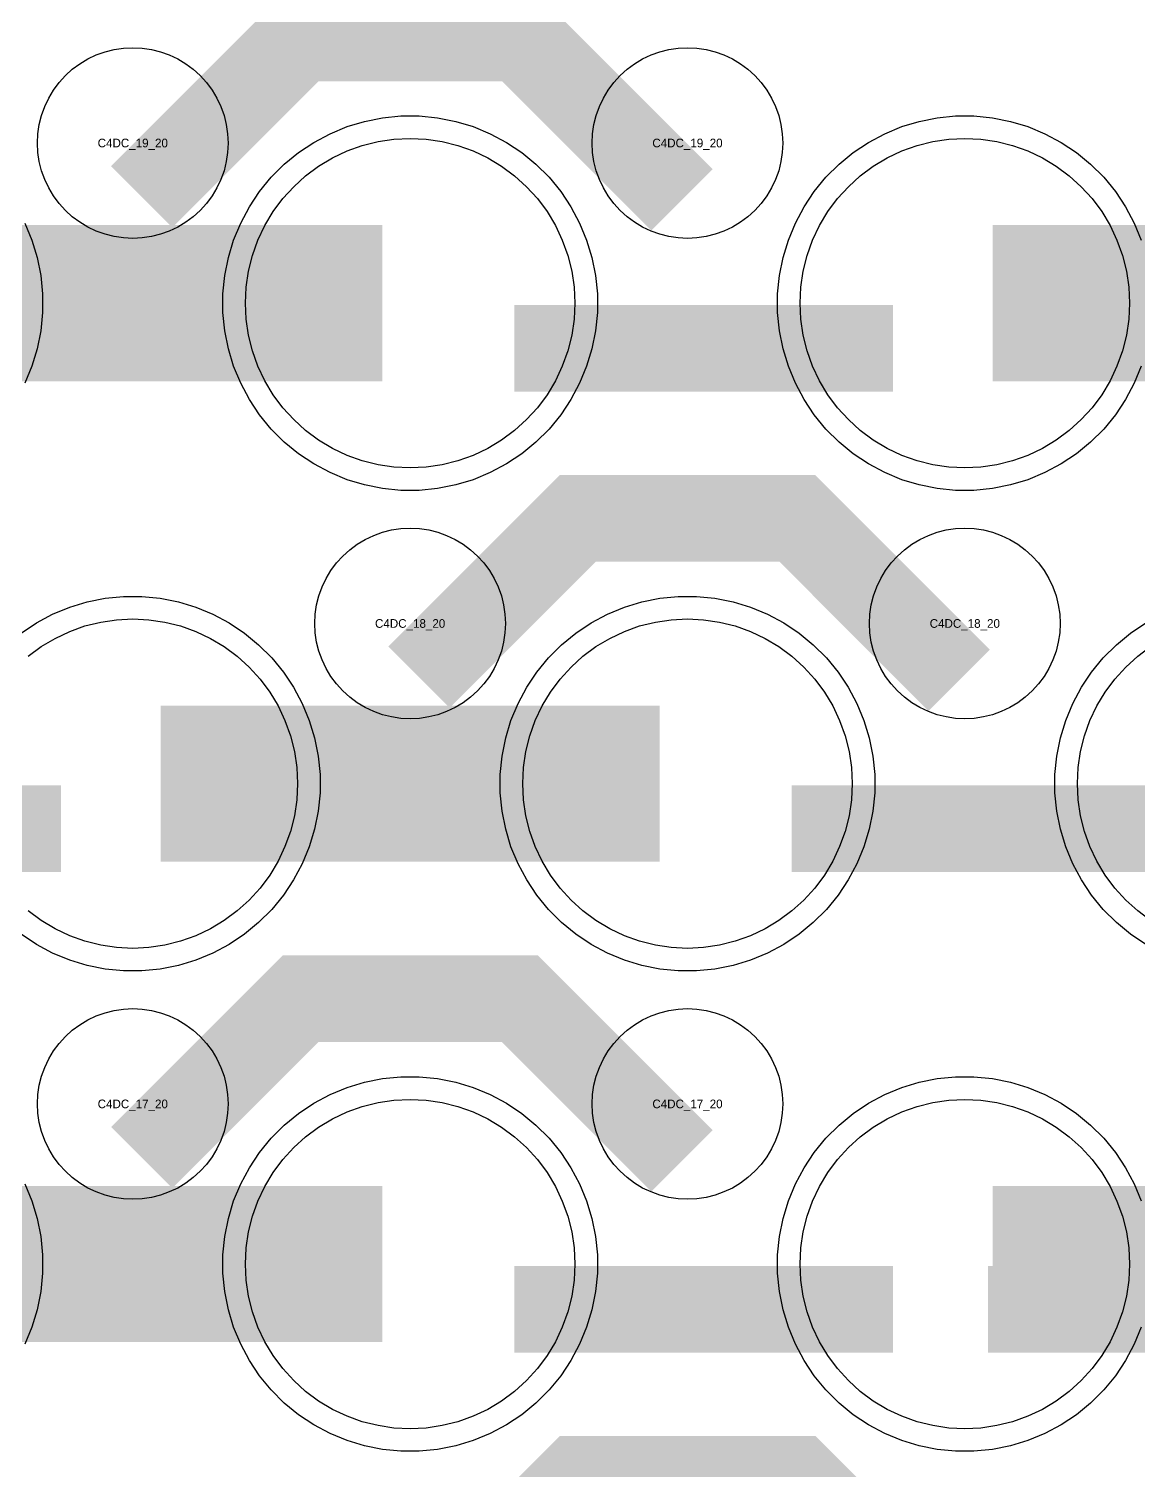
# Model space of a CAD drawing. Extents: x -11880 to 11880, y -14992 to 14992.
# Drawn here: x -5630 to -5310, y -12543.4 to -12127.7 of the extents above; entities that cross this region are included whole.
import ezdxf
from ezdxf.enums import TextEntityAlignment as Align

# ---------------------------------------------------------------- set-up
doc = ezdxf.new("R2010")
doc.units = 0
doc.header["$MEASUREMENT"] = 0
for name, color, linetype in [('GDS_775_DT_237', 138, 'CONTINUOUS'), ('RDL1_FS', 34, 'CONTINUOUS'), ('RDL_BS', 160, 'CONTINUOUS')]:
    doc.layers.add(name, color=color, linetype=linetype)

msp = doc.modelspace()

# ---------------------------------------------------------------- linework, layer by layer
at = {"layer": 'RDL1_FS', "color": 240, "true_color": 0xed1f24}
for points in [[(-5520, -12254.354), (-5524.657, -12254.125), (-5529.268, -12253.441), (-5533.791, -12252.309), (-5538.181, -12250.737), (-5542.395, -12248.745), (-5546.395, -12246.347), (-5550.14, -12243.569), (-5553.594, -12240.439), (-5556.724, -12236.985), (-5559.502, -12233.24), (-5561.9, -12229.24), (-5563.892, -12225.026), (-5565.464, -12220.636), (-5566.596, -12216.113), (-5567.28, -12211.502), (-5567.509, -12206.845), (-5567.28, -12202.188), (-5566.596, -12197.577), (-5565.464, -12193.054), (-5563.892, -12188.664), (-5561.9, -12184.45), (-5559.502, -12180.45), (-5556.724, -12176.705), (-5553.594, -12173.251), (-5550.14, -12170.121), (-5546.395, -12167.343), (-5542.395, -12164.945), (-5538.181, -12162.953), (-5533.791, -12161.381), (-5529.268, -12160.249), (-5524.657, -12159.565), (-5520, -12159.336), (-5515.343, -12159.565), (-5510.732, -12160.249), (-5506.209, -12161.381), (-5501.819, -12162.953), (-5497.605, -12164.945), (-5493.605, -12167.343), (-5489.86, -12170.121), (-5486.406, -12173.251), (-5483.276, -12176.705), (-5480.498, -12180.45), (-5478.1, -12184.45), (-5476.108, -12188.664), (-5474.536, -12193.054), (-5473.404, -12197.577), (-5472.72, -12202.188), (-5472.491, -12206.845), (-5472.72, -12211.502), (-5473.404, -12216.113), (-5474.536, -12220.636), (-5476.108, -12225.026), (-5478.1, -12229.24), (-5480.498, -12233.24), (-5483.276, -12236.985), (-5486.406, -12240.439), (-5489.86, -12243.569), (-5493.605, -12246.347), (-5497.605, -12248.745), (-5501.819, -12250.737), (-5506.209, -12252.309), (-5510.732, -12253.441), (-5515.343, -12254.125)], [(-5360, -12254.354), (-5364.657, -12254.125), (-5369.268, -12253.441), (-5373.791, -12252.309), (-5378.181, -12250.737), (-5382.395, -12248.745), (-5386.395, -12246.347), (-5390.14, -12243.569), (-5393.594, -12240.439), (-5396.724, -12236.985), (-5399.502, -12233.24), (-5401.9, -12229.24), (-5403.892, -12225.026), (-5405.464, -12220.636), (-5406.596, -12216.113), (-5407.28, -12211.502), (-5407.509, -12206.845), (-5407.28, -12202.188), (-5406.596, -12197.577), (-5405.464, -12193.054), (-5403.892, -12188.664), (-5401.9, -12184.45), (-5399.502, -12180.45), (-5396.724, -12176.705), (-5393.594, -12173.251), (-5390.14, -12170.121), (-5386.395, -12167.343), (-5382.395, -12164.945), (-5378.181, -12162.953), (-5373.791, -12161.381), (-5369.268, -12160.249), (-5364.657, -12159.565), (-5360, -12159.336), (-5355.343, -12159.565), (-5350.732, -12160.249), (-5346.209, -12161.381), (-5341.819, -12162.953), (-5337.605, -12164.945), (-5333.605, -12167.343), (-5329.86, -12170.121), (-5326.406, -12173.251), (-5323.276, -12176.705), (-5320.498, -12180.45), (-5318.1, -12184.45), (-5316.108, -12188.664), (-5314.536, -12193.054), (-5313.404, -12197.577), (-5312.72, -12202.188), (-5312.491, -12206.845), (-5312.72, -12211.502), (-5313.404, -12216.113), (-5314.536, -12220.636), (-5316.108, -12225.026), (-5318.1, -12229.24), (-5320.498, -12233.24), (-5323.276, -12236.985), (-5326.406, -12240.439), (-5329.86, -12243.569), (-5333.605, -12246.347), (-5337.605, -12248.745), (-5341.819, -12250.737), (-5346.209, -12252.309), (-5350.732, -12253.441), (-5355.343, -12254.125)]]:
    msp.add_lwpolyline(points, close=True, dxfattribs=at)
for points in [[(-5671.998, -12206.845, 45, 45, 0), (-5599.998, -12206.845, 45, 45, 0)], [(-5599.998, -12206.845, 45, 45, 0), (-5527.998, -12206.845, 45, 45, 0)], [(-5351.998, -12206.845, 45, 45, 0), (-5279.998, -12206.845, 45, 45, 0)]]:
    msp.add_lwpolyline(points, format="xyseb", dxfattribs=at)
at = {"layer": 'RDL1_FS'}
for points in [[(-5630.14, -12308.686), (-5626.395, -12305.908), (-5622.395, -12303.51), (-5618.181, -12301.518), (-5613.791, -12299.946), (-5609.268, -12298.814), (-5604.657, -12298.13), (-5600, -12297.901), (-5595.343, -12298.13), (-5590.732, -12298.814), (-5586.209, -12299.946), (-5581.819, -12301.518), (-5577.605, -12303.51), (-5573.605, -12305.908), (-5569.86, -12308.686), (-5566.406, -12311.816), (-5563.276, -12315.27), (-5560.498, -12319.015), (-5558.1, -12323.015), (-5556.108, -12327.229), (-5554.536, -12331.619), (-5553.404, -12336.142), (-5552.72, -12340.753), (-5552.491, -12345.41), (-5552.72, -12350.067), (-5553.404, -12354.678), (-5554.536, -12359.201), (-5556.108, -12363.591), (-5558.1, -12367.805), (-5560.498, -12371.805), (-5563.276, -12375.55), (-5566.406, -12379.004), (-5569.86, -12382.134), (-5573.605, -12384.912), (-5577.605, -12387.31), (-5581.819, -12389.302), (-5586.209, -12390.874), (-5590.732, -12392.006), (-5595.343, -12392.69), (-5600, -12392.919), (-5604.657, -12392.69), (-5609.268, -12392.006), (-5613.791, -12390.874), (-5618.181, -12389.302), (-5622.395, -12387.31), (-5626.395, -12384.912), (-5630.14, -12382.134)], [(-5306.395, -12384.912), (-5310.14, -12382.134), (-5313.594, -12379.004), (-5316.724, -12375.55), (-5319.502, -12371.805), (-5321.9, -12367.805), (-5323.892, -12363.591), (-5325.464, -12359.201), (-5326.596, -12354.678), (-5327.28, -12350.067), (-5327.509, -12345.41), (-5327.28, -12340.753), (-5326.596, -12336.142), (-5325.464, -12331.619), (-5323.892, -12327.229), (-5321.9, -12323.015), (-5319.502, -12319.015), (-5316.724, -12315.27), (-5313.594, -12311.816), (-5310.14, -12308.686), (-5306.395, -12305.908)]]:
    msp.add_lwpolyline(points, dxfattribs=at)
for points in [[(-5440, -12392.919), (-5444.657, -12392.69), (-5449.268, -12392.006), (-5453.791, -12390.874), (-5458.181, -12389.302), (-5462.395, -12387.31), (-5466.395, -12384.912), (-5470.14, -12382.134), (-5473.594, -12379.004), (-5476.724, -12375.55), (-5479.502, -12371.805), (-5481.9, -12367.805), (-5483.892, -12363.591), (-5485.464, -12359.201), (-5486.596, -12354.678), (-5487.28, -12350.067), (-5487.509, -12345.41), (-5487.28, -12340.753), (-5486.596, -12336.142), (-5485.464, -12331.619), (-5483.892, -12327.229), (-5481.9, -12323.015), (-5479.502, -12319.015), (-5476.724, -12315.27), (-5473.594, -12311.816), (-5470.14, -12308.686), (-5466.395, -12305.908), (-5462.395, -12303.51), (-5458.181, -12301.518), (-5453.791, -12299.946), (-5449.268, -12298.814), (-5444.657, -12298.13), (-5440, -12297.901), (-5435.343, -12298.13), (-5430.732, -12298.814), (-5426.209, -12299.946), (-5421.819, -12301.518), (-5417.605, -12303.51), (-5413.605, -12305.908), (-5409.86, -12308.686), (-5406.406, -12311.816), (-5403.276, -12315.27), (-5400.498, -12319.015), (-5398.1, -12323.015), (-5396.108, -12327.229), (-5394.536, -12331.619), (-5393.404, -12336.142), (-5392.72, -12340.753), (-5392.491, -12345.41), (-5392.72, -12350.067), (-5393.404, -12354.678), (-5394.536, -12359.201), (-5396.108, -12363.591), (-5398.1, -12367.805), (-5400.498, -12371.805), (-5403.276, -12375.55), (-5406.406, -12379.004), (-5409.86, -12382.134), (-5413.605, -12384.912), (-5417.605, -12387.31), (-5421.819, -12389.302), (-5426.209, -12390.874), (-5430.732, -12392.006), (-5435.343, -12392.69)], [(-5520, -12531.484), (-5524.657, -12531.255), (-5529.268, -12530.571), (-5533.791, -12529.439), (-5538.181, -12527.867), (-5542.395, -12525.875), (-5546.395, -12523.477), (-5550.14, -12520.699), (-5553.594, -12517.569), (-5556.724, -12514.115), (-5559.502, -12510.37), (-5561.9, -12506.37), (-5563.892, -12502.156), (-5565.464, -12497.766), (-5566.596, -12493.243), (-5567.28, -12488.632), (-5567.509, -12483.975), (-5567.28, -12479.318), (-5566.596, -12474.707), (-5565.464, -12470.184), (-5563.892, -12465.794), (-5561.9, -12461.58), (-5559.502, -12457.58), (-5556.724, -12453.835), (-5553.594, -12450.381), (-5550.14, -12447.251), (-5546.395, -12444.473), (-5542.395, -12442.075), (-5538.181, -12440.083), (-5533.791, -12438.511), (-5529.268, -12437.379), (-5524.657, -12436.695), (-5520, -12436.466), (-5515.343, -12436.695), (-5510.732, -12437.379), (-5506.209, -12438.511), (-5501.819, -12440.083), (-5497.605, -12442.075), (-5493.605, -12444.473), (-5489.86, -12447.251), (-5486.406, -12450.381), (-5483.276, -12453.835), (-5480.498, -12457.58), (-5478.1, -12461.58), (-5476.108, -12465.794), (-5474.536, -12470.184), (-5473.404, -12474.707), (-5472.72, -12479.318), (-5472.491, -12483.975), (-5472.72, -12488.632), (-5473.404, -12493.243), (-5474.536, -12497.766), (-5476.108, -12502.156), (-5478.1, -12506.37), (-5480.498, -12510.37), (-5483.276, -12514.115), (-5486.406, -12517.569), (-5489.86, -12520.699), (-5493.605, -12523.477), (-5497.605, -12525.875), (-5501.819, -12527.867), (-5506.209, -12529.439), (-5510.732, -12530.571), (-5515.343, -12531.255)], [(-5360, -12531.484), (-5364.657, -12531.255), (-5369.268, -12530.571), (-5373.791, -12529.439), (-5378.181, -12527.867), (-5382.395, -12525.875), (-5386.395, -12523.477), (-5390.14, -12520.699), (-5393.594, -12517.569), (-5396.724, -12514.115), (-5399.502, -12510.37), (-5401.9, -12506.37), (-5403.892, -12502.156), (-5405.464, -12497.766), (-5406.596, -12493.243), (-5407.28, -12488.632), (-5407.509, -12483.975), (-5407.28, -12479.318), (-5406.596, -12474.707), (-5405.464, -12470.184), (-5403.892, -12465.794), (-5401.9, -12461.58), (-5399.502, -12457.58), (-5396.724, -12453.835), (-5393.594, -12450.381), (-5390.14, -12447.251), (-5386.395, -12444.473), (-5382.395, -12442.075), (-5378.181, -12440.083), (-5373.791, -12438.511), (-5369.268, -12437.379), (-5364.657, -12436.695), (-5360, -12436.466), (-5355.343, -12436.695), (-5350.732, -12437.379), (-5346.209, -12438.511), (-5341.819, -12440.083), (-5337.605, -12442.075), (-5333.605, -12444.473), (-5329.86, -12447.251), (-5326.406, -12450.381), (-5323.276, -12453.835), (-5320.498, -12457.58), (-5318.1, -12461.58), (-5316.108, -12465.794), (-5314.536, -12470.184), (-5313.404, -12474.707), (-5312.72, -12479.318), (-5312.491, -12483.975), (-5312.72, -12488.632), (-5313.404, -12493.243), (-5314.536, -12497.766), (-5316.108, -12502.156), (-5318.1, -12506.37), (-5320.498, -12510.37), (-5323.276, -12514.115), (-5326.406, -12517.569), (-5329.86, -12520.699), (-5333.605, -12523.477), (-5337.605, -12525.875), (-5341.819, -12527.867), (-5346.209, -12529.439), (-5350.732, -12530.571), (-5355.343, -12531.255)]]:
    msp.add_lwpolyline(points, close=True, dxfattribs=at)
for points in [[(-5591.998, -12345.41, 45, 45, 0), (-5519.998, -12345.41, 45, 45, 0)], [(-5519.998, -12345.41, 45, 45, 0), (-5447.998, -12345.41, 45, 45, 0)], [(-5671.998, -12483.975, 45, 45, 0), (-5599.998, -12483.975, 45, 45, 0)], [(-5599.998, -12483.975, 45, 45, 0), (-5527.998, -12483.975, 45, 45, 0)], [(-5351.998, -12483.975, 45, 45, 0), (-5279.998, -12483.975, 45, 45, 0)]]:
    msp.add_lwpolyline(points, format="xyseb", dxfattribs=at)
at = {"layer": 'RDL_BS'}
for points in [[(-5597.438, -12176.159, 25, 25, 0), (-5551.623, -12130.344, 25, 25, 0), (-5518.07, -12130.344, 25, 25, 0)], [(-5441.599, -12177.058, 25, 25, 0), (-5488.313, -12130.344, 25, 25, 0), (-5518.071, -12130.344, 25, 25, 0)], [(-5517.438, -12314.724, 25, 25, 0), (-5471.623, -12268.909, 25, 25, 0), (-5438.07, -12268.909, 25, 25, 0)], [(-5361.599, -12315.623, 25, 25, 0), (-5408.313, -12268.909, 25, 25, 0), (-5438.071, -12268.909, 25, 25, 0)], [(-5729.984, -12358.423, 25, 25, 0), (-5620.719, -12358.423, 25, 25, 0)], [(-5409.984, -12358.423, 25, 25, 0), (-5300.719, -12358.423, 25, 25, 0)], [(-5597.438, -12453.289, 25, 25, 0), (-5551.623, -12407.474, 25, 25, 0), (-5518.07, -12407.474, 25, 25, 0)], [(-5441.599, -12454.188, 25, 25, 0), (-5488.313, -12407.474, 25, 25, 0), (-5518.071, -12407.474, 25, 25, 0)], [(-5489.984, -12496.988, 25, 25, 0), (-5380.719, -12496.988, 25, 25, 0)], [(-5267.5, -12496.988, 25, 25, 0), (-5353.333, -12496.988, 25, 25, 0)], [(-5307.056, -12496.988, 25, 25, 0), (-5348.26, -12496.988, 25, 25, 0)], [(-5517.438, -12591.854, 25, 25, 0), (-5471.623, -12546.039, 25, 25, 0), (-5438.07, -12546.039, 25, 25, 0)], [(-5361.599, -12592.753, 25, 25, 0), (-5408.313, -12546.039, 25, 25, 0), (-5438.071, -12546.039, 25, 25, 0)]]:
    msp.add_lwpolyline(points, format="xyseb", dxfattribs=at)
for points in [[(-5600, -12188.151), (-5602.693, -12188.019), (-5605.365, -12187.623), (-5607.984, -12186.966), (-5610.519, -12186.059), (-5612.956, -12184.907), (-5615.28, -12183.514), (-5617.443, -12181.911), (-5619.442, -12180.099), (-5621.254, -12178.1), (-5622.857, -12175.937), (-5624.25, -12173.613), (-5625.402, -12171.176), (-5626.309, -12168.641), (-5626.966, -12166.022), (-5627.362, -12163.35), (-5627.494, -12160.657), (-5627.362, -12157.964), (-5626.966, -12155.292), (-5626.309, -12152.673), (-5625.402, -12150.138), (-5624.25, -12147.701), (-5622.857, -12145.377), (-5621.254, -12143.214), (-5619.442, -12141.215), (-5617.443, -12139.403), (-5615.28, -12137.8), (-5612.956, -12136.407), (-5610.519, -12135.255), (-5607.984, -12134.348), (-5605.365, -12133.691), (-5602.693, -12133.295), (-5600, -12133.163), (-5597.307, -12133.295), (-5594.635, -12133.691), (-5592.016, -12134.348), (-5589.481, -12135.255), (-5587.044, -12136.407), (-5584.72, -12137.8), (-5582.557, -12139.403), (-5580.558, -12141.215), (-5578.746, -12143.214), (-5577.143, -12145.377), (-5575.75, -12147.701), (-5574.598, -12150.138), (-5573.691, -12152.673), (-5573.034, -12155.292), (-5572.638, -12157.964), (-5572.506, -12160.657), (-5572.638, -12163.35), (-5573.034, -12166.022), (-5573.691, -12168.641), (-5574.598, -12171.176), (-5575.75, -12173.613), (-5577.143, -12175.937), (-5578.746, -12178.1), (-5580.558, -12180.099), (-5582.557, -12181.911), (-5584.72, -12183.514), (-5587.044, -12184.907), (-5589.481, -12186.059), (-5592.016, -12186.966), (-5594.635, -12187.623), (-5597.307, -12188.019)], [(-5440, -12188.151), (-5442.693, -12188.019), (-5445.365, -12187.623), (-5447.984, -12186.966), (-5450.519, -12186.059), (-5452.956, -12184.907), (-5455.28, -12183.514), (-5457.443, -12181.911), (-5459.442, -12180.099), (-5461.254, -12178.1), (-5462.857, -12175.937), (-5464.25, -12173.613), (-5465.402, -12171.176), (-5466.309, -12168.641), (-5466.966, -12166.022), (-5467.362, -12163.35), (-5467.494, -12160.657), (-5467.362, -12157.964), (-5466.966, -12155.292), (-5466.309, -12152.673), (-5465.402, -12150.138), (-5464.25, -12147.701), (-5462.857, -12145.377), (-5461.254, -12143.214), (-5459.442, -12141.215), (-5457.443, -12139.403), (-5455.28, -12137.8), (-5452.956, -12136.407), (-5450.519, -12135.255), (-5447.984, -12134.348), (-5445.365, -12133.691), (-5442.693, -12133.295), (-5440, -12133.163), (-5437.307, -12133.295), (-5434.635, -12133.691), (-5432.016, -12134.348), (-5429.481, -12135.255), (-5427.044, -12136.407), (-5424.72, -12137.8), (-5422.557, -12139.403), (-5420.558, -12141.215), (-5418.746, -12143.214), (-5417.143, -12145.377), (-5415.75, -12147.701), (-5414.598, -12150.138), (-5413.691, -12152.673), (-5413.034, -12155.292), (-5412.638, -12157.964), (-5412.506, -12160.657), (-5412.638, -12163.35), (-5413.034, -12166.022), (-5413.691, -12168.641), (-5414.598, -12171.176), (-5415.75, -12173.613), (-5417.143, -12175.937), (-5418.746, -12178.1), (-5420.558, -12180.099), (-5422.557, -12181.911), (-5424.72, -12183.514), (-5427.044, -12184.907), (-5429.481, -12186.059), (-5432.016, -12186.966), (-5434.635, -12187.623), (-5437.307, -12188.019)], [(-5520, -12326.716), (-5522.693, -12326.584), (-5525.365, -12326.188), (-5527.984, -12325.531), (-5530.519, -12324.624), (-5532.956, -12323.472), (-5535.28, -12322.079), (-5537.443, -12320.476), (-5539.442, -12318.664), (-5541.254, -12316.665), (-5542.857, -12314.502), (-5544.25, -12312.178), (-5545.402, -12309.741), (-5546.309, -12307.206), (-5546.966, -12304.587), (-5547.362, -12301.915), (-5547.494, -12299.222), (-5547.362, -12296.529), (-5546.966, -12293.857), (-5546.309, -12291.238), (-5545.402, -12288.703), (-5544.25, -12286.266), (-5542.857, -12283.942), (-5541.254, -12281.779), (-5539.442, -12279.78), (-5537.443, -12277.968), (-5535.28, -12276.365), (-5532.956, -12274.972), (-5530.519, -12273.82), (-5527.984, -12272.913), (-5525.365, -12272.256), (-5522.693, -12271.86), (-5520, -12271.728), (-5517.307, -12271.86), (-5514.635, -12272.256), (-5512.016, -12272.913), (-5509.481, -12273.82), (-5507.044, -12274.972), (-5504.72, -12276.365), (-5502.557, -12277.968), (-5500.558, -12279.78), (-5498.746, -12281.779), (-5497.143, -12283.942), (-5495.75, -12286.266), (-5494.598, -12288.703), (-5493.691, -12291.238), (-5493.034, -12293.857), (-5492.638, -12296.529), (-5492.506, -12299.222), (-5492.638, -12301.915), (-5493.034, -12304.587), (-5493.691, -12307.206), (-5494.598, -12309.741), (-5495.75, -12312.178), (-5497.143, -12314.502), (-5498.746, -12316.665), (-5500.558, -12318.664), (-5502.557, -12320.476), (-5504.72, -12322.079), (-5507.044, -12323.472), (-5509.481, -12324.624), (-5512.016, -12325.531), (-5514.635, -12326.188), (-5517.307, -12326.584)], [(-5360, -12326.716), (-5362.693, -12326.584), (-5365.365, -12326.188), (-5367.984, -12325.531), (-5370.519, -12324.624), (-5372.956, -12323.472), (-5375.28, -12322.079), (-5377.443, -12320.476), (-5379.442, -12318.664), (-5381.254, -12316.665), (-5382.857, -12314.502), (-5384.25, -12312.178), (-5385.402, -12309.741), (-5386.309, -12307.206), (-5386.966, -12304.587), (-5387.362, -12301.915), (-5387.494, -12299.222), (-5387.362, -12296.529), (-5386.966, -12293.857), (-5386.309, -12291.238), (-5385.402, -12288.703), (-5384.25, -12286.266), (-5382.857, -12283.942), (-5381.254, -12281.779), (-5379.442, -12279.78), (-5377.443, -12277.968), (-5375.28, -12276.365), (-5372.956, -12274.972), (-5370.519, -12273.82), (-5367.984, -12272.913), (-5365.365, -12272.256), (-5362.693, -12271.86), (-5360, -12271.728), (-5357.307, -12271.86), (-5354.635, -12272.256), (-5352.016, -12272.913), (-5349.481, -12273.82), (-5347.044, -12274.972), (-5344.72, -12276.365), (-5342.557, -12277.968), (-5340.558, -12279.78), (-5338.746, -12281.779), (-5337.143, -12283.942), (-5335.75, -12286.266), (-5334.598, -12288.703), (-5333.691, -12291.238), (-5333.034, -12293.857), (-5332.638, -12296.529), (-5332.506, -12299.222), (-5332.638, -12301.915), (-5333.034, -12304.587), (-5333.691, -12307.206), (-5334.598, -12309.741), (-5335.75, -12312.178), (-5337.143, -12314.502), (-5338.746, -12316.665), (-5340.558, -12318.664), (-5342.557, -12320.476), (-5344.72, -12322.079), (-5347.044, -12323.472), (-5349.481, -12324.624), (-5352.016, -12325.531), (-5354.635, -12326.188), (-5357.307, -12326.584)], [(-5442.644, -12399.41), (-5447.938, -12398.893), (-5453.165, -12397.847), (-5458.205, -12396.316), (-5463.115, -12394.285), (-5467.777, -12391.793), (-5472.191, -12388.846), (-5476.292, -12385.484), (-5480.074, -12381.702), (-5483.436, -12377.601), (-5486.383, -12373.187), (-5488.875, -12368.525), (-5490.906, -12363.615), (-5492.437, -12358.575), (-5493.483, -12353.348), (-5494, -12348.054), (-5494, -12342.766), (-5493.483, -12337.472), (-5492.437, -12332.245), (-5490.906, -12327.205), (-5488.875, -12322.295), (-5486.383, -12317.633), (-5483.436, -12313.219), (-5480.074, -12309.118), (-5476.292, -12305.336), (-5472.191, -12301.974), (-5467.777, -12299.027), (-5463.115, -12296.535), (-5458.205, -12294.504), (-5453.165, -12292.973), (-5447.938, -12291.927), (-5442.644, -12291.41), (-5437.356, -12291.41), (-5432.062, -12291.927), (-5426.835, -12292.973), (-5421.795, -12294.504), (-5416.885, -12296.535), (-5412.223, -12299.027), (-5407.809, -12301.974), (-5403.708, -12305.336), (-5399.926, -12309.118), (-5396.564, -12313.219), (-5393.617, -12317.633), (-5391.125, -12322.295), (-5389.094, -12327.205), (-5387.563, -12332.245), (-5386.517, -12337.472), (-5386, -12342.766), (-5386, -12348.054), (-5386.517, -12353.348), (-5387.563, -12358.575), (-5389.094, -12363.615), (-5391.125, -12368.525), (-5393.617, -12373.187), (-5396.564, -12377.601), (-5399.926, -12381.702), (-5403.708, -12385.484), (-5407.809, -12388.846), (-5412.223, -12391.793), (-5416.885, -12394.285), (-5421.795, -12396.316), (-5426.835, -12397.847), (-5432.062, -12398.893), (-5437.356, -12399.41)], [(-5600, -12465.281), (-5602.693, -12465.149), (-5605.365, -12464.753), (-5607.984, -12464.096), (-5610.519, -12463.189), (-5612.956, -12462.037), (-5615.28, -12460.644), (-5617.443, -12459.041), (-5619.442, -12457.229), (-5621.254, -12455.23), (-5622.857, -12453.067), (-5624.25, -12450.743), (-5625.402, -12448.306), (-5626.309, -12445.771), (-5626.966, -12443.152), (-5627.362, -12440.48), (-5627.494, -12437.787), (-5627.362, -12435.094), (-5626.966, -12432.422), (-5626.309, -12429.803), (-5625.402, -12427.268), (-5624.25, -12424.831), (-5622.857, -12422.507), (-5621.254, -12420.344), (-5619.442, -12418.345), (-5617.443, -12416.533), (-5615.28, -12414.93), (-5612.956, -12413.537), (-5610.519, -12412.385), (-5607.984, -12411.478), (-5605.365, -12410.821), (-5602.693, -12410.425), (-5600, -12410.293), (-5597.307, -12410.425), (-5594.635, -12410.821), (-5592.016, -12411.478), (-5589.481, -12412.385), (-5587.044, -12413.537), (-5584.72, -12414.93), (-5582.557, -12416.533), (-5580.558, -12418.345), (-5578.746, -12420.344), (-5577.143, -12422.507), (-5575.75, -12424.831), (-5574.598, -12427.268), (-5573.691, -12429.803), (-5573.034, -12432.422), (-5572.638, -12435.094), (-5572.506, -12437.787), (-5572.638, -12440.48), (-5573.034, -12443.152), (-5573.691, -12445.771), (-5574.598, -12448.306), (-5575.75, -12450.743), (-5577.143, -12453.067), (-5578.746, -12455.23), (-5580.558, -12457.229), (-5582.557, -12459.041), (-5584.72, -12460.644), (-5587.044, -12462.037), (-5589.481, -12463.189), (-5592.016, -12464.096), (-5594.635, -12464.753), (-5597.307, -12465.149)], [(-5440, -12465.281), (-5442.693, -12465.149), (-5445.365, -12464.753), (-5447.984, -12464.096), (-5450.519, -12463.189), (-5452.956, -12462.037), (-5455.28, -12460.644), (-5457.443, -12459.041), (-5459.442, -12457.229), (-5461.254, -12455.23), (-5462.857, -12453.067), (-5464.25, -12450.743), (-5465.402, -12448.306), (-5466.309, -12445.771), (-5466.966, -12443.152), (-5467.362, -12440.48), (-5467.494, -12437.787), (-5467.362, -12435.094), (-5466.966, -12432.422), (-5466.309, -12429.803), (-5465.402, -12427.268), (-5464.25, -12424.831), (-5462.857, -12422.507), (-5461.254, -12420.344), (-5459.442, -12418.345), (-5457.443, -12416.533), (-5455.28, -12414.93), (-5452.956, -12413.537), (-5450.519, -12412.385), (-5447.984, -12411.478), (-5445.365, -12410.821), (-5442.693, -12410.425), (-5440, -12410.293), (-5437.307, -12410.425), (-5434.635, -12410.821), (-5432.016, -12411.478), (-5429.481, -12412.385), (-5427.044, -12413.537), (-5424.72, -12414.93), (-5422.557, -12416.533), (-5420.558, -12418.345), (-5418.746, -12420.344), (-5417.143, -12422.507), (-5415.75, -12424.831), (-5414.598, -12427.268), (-5413.691, -12429.803), (-5413.034, -12432.422), (-5412.638, -12435.094), (-5412.506, -12437.787), (-5412.638, -12440.48), (-5413.034, -12443.152), (-5413.691, -12445.771), (-5414.598, -12448.306), (-5415.75, -12450.743), (-5417.143, -12453.067), (-5418.746, -12455.23), (-5420.558, -12457.229), (-5422.557, -12459.041), (-5424.72, -12460.644), (-5427.044, -12462.037), (-5429.481, -12463.189), (-5432.016, -12464.096), (-5434.635, -12464.753), (-5437.307, -12465.149)], [(-5522.644, -12537.975), (-5527.938, -12537.458), (-5533.165, -12536.412), (-5538.205, -12534.881), (-5543.115, -12532.85), (-5547.777, -12530.358), (-5552.191, -12527.411), (-5556.292, -12524.049), (-5560.074, -12520.267), (-5563.436, -12516.166), (-5566.383, -12511.752), (-5568.875, -12507.09), (-5570.906, -12502.18), (-5572.437, -12497.14), (-5573.483, -12491.913), (-5574, -12486.619), (-5574, -12481.331), (-5573.483, -12476.037), (-5572.437, -12470.81), (-5570.906, -12465.77), (-5568.875, -12460.86), (-5566.383, -12456.198), (-5563.436, -12451.784), (-5560.074, -12447.683), (-5556.292, -12443.901), (-5552.191, -12440.539), (-5547.777, -12437.592), (-5543.115, -12435.1), (-5538.205, -12433.069), (-5533.165, -12431.538), (-5527.938, -12430.492), (-5522.644, -12429.975), (-5517.356, -12429.975), (-5512.062, -12430.492), (-5506.835, -12431.538), (-5501.795, -12433.069), (-5496.885, -12435.1), (-5492.223, -12437.592), (-5487.809, -12440.539), (-5483.708, -12443.901), (-5479.926, -12447.683), (-5476.564, -12451.784), (-5473.617, -12456.198), (-5471.125, -12460.86), (-5469.094, -12465.77), (-5467.563, -12470.81), (-5466.517, -12476.037), (-5466, -12481.331), (-5466, -12486.619), (-5466.517, -12491.913), (-5467.563, -12497.14), (-5469.094, -12502.18), (-5471.125, -12507.09), (-5473.617, -12511.752), (-5476.564, -12516.166), (-5479.926, -12520.267), (-5483.708, -12524.049), (-5487.809, -12527.411), (-5492.223, -12530.358), (-5496.885, -12532.85), (-5501.795, -12534.881), (-5506.835, -12536.412), (-5512.062, -12537.458), (-5517.356, -12537.975)]]:
    msp.add_lwpolyline(points, close=True, dxfattribs=at)
at = {"layer": 'RDL_BS', "color": 240, "true_color": 0xed1f24}
msp.add_lwpolyline([(-5522.644, -12260.845), (-5527.938, -12260.328), (-5533.165, -12259.282), (-5538.205, -12257.751), (-5543.115, -12255.72), (-5547.777, -12253.228), (-5552.191, -12250.281), (-5556.292, -12246.919), (-5560.074, -12243.137), (-5563.436, -12239.036), (-5566.383, -12234.622), (-5568.875, -12229.96), (-5570.906, -12225.05), (-5572.437, -12220.01), (-5573.483, -12214.783), (-5574, -12209.489), (-5574, -12204.201), (-5573.483, -12198.907), (-5572.437, -12193.68), (-5570.906, -12188.64), (-5568.875, -12183.73), (-5566.383, -12179.068), (-5563.436, -12174.654), (-5560.074, -12170.553), (-5556.292, -12166.771), (-5552.191, -12163.409), (-5547.777, -12160.462), (-5543.115, -12157.97), (-5538.205, -12155.939), (-5533.165, -12154.408), (-5527.938, -12153.362), (-5522.644, -12152.845), (-5517.356, -12152.845), (-5512.062, -12153.362), (-5506.835, -12154.408), (-5501.795, -12155.939), (-5496.885, -12157.97), (-5492.223, -12160.462), (-5487.809, -12163.409), (-5483.708, -12166.771), (-5479.926, -12170.553), (-5476.564, -12174.654), (-5473.617, -12179.068), (-5471.125, -12183.73), (-5469.094, -12188.64), (-5467.563, -12193.68), (-5466.517, -12198.907), (-5466, -12204.201), (-5466, -12209.489), (-5466.517, -12214.783), (-5467.563, -12220.01), (-5469.094, -12225.05), (-5471.125, -12229.96), (-5473.617, -12234.622), (-5476.564, -12239.036), (-5479.926, -12243.137), (-5483.708, -12246.919), (-5487.809, -12250.281), (-5492.223, -12253.228), (-5496.885, -12255.72), (-5501.795, -12257.751), (-5506.835, -12259.282), (-5512.062, -12260.328), (-5517.356, -12260.845)], close=True, dxfattribs=at)
for points in [[(-5309.094, -12225.05), (-5311.125, -12229.96), (-5313.617, -12234.622), (-5316.564, -12239.036), (-5319.926, -12243.137), (-5323.708, -12246.919), (-5327.809, -12250.281), (-5332.223, -12253.228), (-5336.885, -12255.72), (-5341.795, -12257.751), (-5346.835, -12259.282), (-5352.062, -12260.328), (-5357.356, -12260.845), (-5362.644, -12260.845), (-5367.938, -12260.328), (-5373.165, -12259.282), (-5378.205, -12257.751), (-5383.115, -12255.72), (-5387.777, -12253.228), (-5392.191, -12250.281), (-5396.292, -12246.919), (-5400.074, -12243.137), (-5403.436, -12239.036), (-5406.383, -12234.622), (-5408.875, -12229.96), (-5410.906, -12225.05), (-5412.437, -12220.01), (-5413.483, -12214.783), (-5414, -12209.489), (-5414, -12204.201), (-5413.483, -12198.907), (-5412.437, -12193.68), (-5410.906, -12188.64), (-5408.875, -12183.73), (-5406.383, -12179.068), (-5403.436, -12174.654), (-5400.074, -12170.553), (-5396.292, -12166.771), (-5392.191, -12163.409), (-5387.777, -12160.462), (-5383.115, -12157.97), (-5378.205, -12155.939), (-5373.165, -12154.408), (-5367.938, -12153.362), (-5362.644, -12152.845), (-5357.356, -12152.845), (-5352.062, -12153.362), (-5346.835, -12154.408), (-5341.795, -12155.939), (-5336.885, -12157.97), (-5332.223, -12160.462), (-5327.809, -12163.409), (-5323.708, -12166.771), (-5319.926, -12170.553), (-5316.564, -12174.654), (-5313.617, -12179.068), (-5311.125, -12183.73), (-5309.094, -12188.64)], [(-5631.125, -12183.73), (-5629.094, -12188.64), (-5627.563, -12193.68), (-5626.517, -12198.907), (-5626, -12204.201), (-5626, -12209.489), (-5626.517, -12214.783), (-5627.563, -12220.01), (-5629.094, -12225.05), (-5631.125, -12229.96)]]:
    msp.add_lwpolyline(points, dxfattribs=at)
msp.add_lwpolyline([(-5489.984, -12219.858, 25, 25, 0), (-5380.719, -12219.858, 25, 25, 0)], format="xyseb", dxfattribs=at)
at = {"layer": 'RDL_BS'}
for points in [[(-5632.191, -12301.974), (-5627.777, -12299.027), (-5623.115, -12296.535), (-5618.205, -12294.504), (-5613.165, -12292.973), (-5607.938, -12291.927), (-5602.644, -12291.41), (-5597.356, -12291.41), (-5592.062, -12291.927), (-5586.835, -12292.973), (-5581.795, -12294.504), (-5576.885, -12296.535), (-5572.223, -12299.027), (-5567.809, -12301.974), (-5563.708, -12305.336), (-5559.926, -12309.118), (-5556.564, -12313.219), (-5553.617, -12317.633), (-5551.125, -12322.295), (-5549.094, -12327.205), (-5547.563, -12332.245), (-5546.517, -12337.472), (-5546, -12342.766), (-5546, -12348.054), (-5546.517, -12353.348), (-5547.563, -12358.575), (-5549.094, -12363.615), (-5551.125, -12368.525), (-5553.617, -12373.187), (-5556.564, -12377.601), (-5559.926, -12381.702), (-5563.708, -12385.484), (-5567.809, -12388.846), (-5572.223, -12391.793), (-5576.885, -12394.285), (-5581.795, -12396.316), (-5586.835, -12397.847), (-5592.062, -12398.893), (-5597.356, -12399.41), (-5602.644, -12399.41), (-5607.938, -12398.893), (-5613.165, -12397.847), (-5618.205, -12396.316), (-5623.115, -12394.285), (-5627.777, -12391.793), (-5632.191, -12388.846)], [(-5307.777, -12391.793), (-5312.191, -12388.846), (-5316.292, -12385.484), (-5320.074, -12381.702), (-5323.436, -12377.601), (-5326.383, -12373.187), (-5328.875, -12368.525), (-5330.906, -12363.615), (-5332.437, -12358.575), (-5333.483, -12353.348), (-5334, -12348.054), (-5334, -12342.766), (-5333.483, -12337.472), (-5332.437, -12332.245), (-5330.906, -12327.205), (-5328.875, -12322.295), (-5326.383, -12317.633), (-5323.436, -12313.219), (-5320.074, -12309.118), (-5316.292, -12305.336), (-5312.191, -12301.974), (-5307.777, -12299.027)], [(-5309.094, -12502.18), (-5311.125, -12507.09), (-5313.617, -12511.752), (-5316.564, -12516.166), (-5319.926, -12520.267), (-5323.708, -12524.049), (-5327.809, -12527.411), (-5332.223, -12530.358), (-5336.885, -12532.85), (-5341.795, -12534.881), (-5346.835, -12536.412), (-5352.062, -12537.458), (-5357.356, -12537.975), (-5362.644, -12537.975), (-5367.938, -12537.458), (-5373.165, -12536.412), (-5378.205, -12534.881), (-5383.115, -12532.85), (-5387.777, -12530.358), (-5392.191, -12527.411), (-5396.292, -12524.049), (-5400.074, -12520.267), (-5403.436, -12516.166), (-5406.383, -12511.752), (-5408.875, -12507.09), (-5410.906, -12502.18), (-5412.437, -12497.14), (-5413.483, -12491.913), (-5414, -12486.619), (-5414, -12481.331), (-5413.483, -12476.037), (-5412.437, -12470.81), (-5410.906, -12465.77), (-5408.875, -12460.86), (-5406.383, -12456.198), (-5403.436, -12451.784), (-5400.074, -12447.683), (-5396.292, -12443.901), (-5392.191, -12440.539), (-5387.777, -12437.592), (-5383.115, -12435.1), (-5378.205, -12433.069), (-5373.165, -12431.538), (-5367.938, -12430.492), (-5362.644, -12429.975), (-5357.356, -12429.975), (-5352.062, -12430.492), (-5346.835, -12431.538), (-5341.795, -12433.069), (-5336.885, -12435.1), (-5332.223, -12437.592), (-5327.809, -12440.539), (-5323.708, -12443.901), (-5319.926, -12447.683), (-5316.564, -12451.784), (-5313.617, -12456.198), (-5311.125, -12460.86), (-5309.094, -12465.77)], [(-5631.125, -12460.86), (-5629.094, -12465.77), (-5627.563, -12470.81), (-5626.517, -12476.037), (-5626, -12481.331), (-5626, -12486.619), (-5626.517, -12491.913), (-5627.563, -12497.14), (-5629.094, -12502.18), (-5631.125, -12507.09)]]:
    msp.add_lwpolyline(points, dxfattribs=at)

# ---------------------------------------------------------------- texts
at = {"layer": 'GDS_775_DT_237'}
for s, p in [('C4DC_19_20', (-5600, -12160.657)), ('C4DC_19_20', (-5600, -12160.657)), ('C4DC_19_20', (-5440, -12160.657)), ('C4DC_19_20', (-5440, -12160.657)), ('C4DC_18_20', (-5520, -12299.222)), ('C4DC_18_20', (-5520, -12299.222)), ('C4DC_18_20', (-5360, -12299.222)), ('C4DC_18_20', (-5360, -12299.222)), ('C4DC_17_20', (-5600, -12437.787)), ('C4DC_17_20', (-5600, -12437.787)), ('C4DC_17_20', (-5440, -12437.787)), ('C4DC_17_20', (-5440, -12437.787))]:
    msp.add_text(s, height=2.5, dxfattribs=at).set_placement(p, align=Align.MIDDLE_CENTER)

doc.saveas('drawing.dxf')
